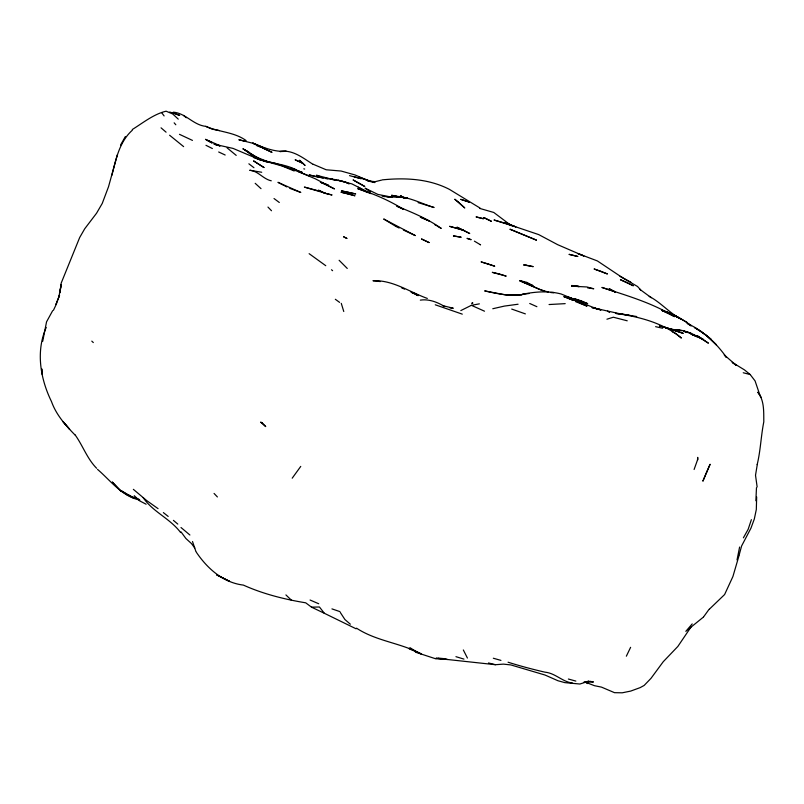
<?xml version="1.0" encoding="UTF-8"?>
<svg xmlns="http://www.w3.org/2000/svg" width="804" height="804" viewBox="0 0 804 804"><rect width="100%" height="100%" fill="white"/><g stroke="black" fill="none" stroke-linecap="round" stroke-linejoin="round"><path stroke-width="1.21" d="M756.474 487.726L755.881 500.761M757.308 464.38L755.519 475.254L757.147 487.033M756.664 496.932L756.313 509.515L754.313 519.042L750.926 528.228L741.6 545.976L739.188 554.901M739.61 547.052L737.027 559.946M58.833 297.028L59.556 295.179L55.978 304.495L58.833 297.028L61.174 284.636L59.878 292.787L61.194 283.088L79.676 237.532L84.732 228.758L96.56 213.221L102.249 203.422L108.51 186.769L117.384 154.74M42.712 341.318L46.542 321.861L52.672 310.666M757.177 464.581C760.594 450.552 760.966 436.029 763.8 421.859C763.679 411.859 764.433 400.462 757.83 392.191L761.086 397.236M739.087 555.433L732.906 576.548L724.605 594.548L709.49 609.07M111.867 175.302C115.957 159.232 119.334 141.896 132.318 130.228M751.378 519.675L748.162 529.293L743.388 537.826M694.103 469.486L697.49 459.999L697.711 457.375L697.832 459.757M46.24 327.429C35.667 351.328 40.341 378.784 51.476 401.528C56.109 414.613 65.335 425.105 74.903 434.863M53.466 310.243L56.622 303.55M626.346 656.205L630.617 647.32M120.54 145.092L125.344 136.569M292.204 478.189L300.746 466.4M703.651 616.809L709.108 609.251M691.018 626.999L677.862 646.436L663.25 661.712L651.009 678.325L644.155 685.44L640.165 687.621L630.698 691.088L622.206 692.807L614.517 692.676L601.513 687.129L594.407 685.681L585.603 682.254M692.194 623.904L685.822 631.341L703.319 617.17M132.288 129.524C143.072 122.821 153.715 114.098 166.106 111.193L172.719 113.977L178.257 119.123M460.823 310.575L471.385 305.319L479.375 303.852M606.93 319.208L613.341 317.218L627.231 320.806M381.699 180.076L375.207 181.674L367.77 180.98L374.915 182.558L361.368 178.217L358.845 177.091L368.081 180.528L354.986 174.94L341.127 171.041L326.193 169.775L313.178 164.257M492.782 308.736L504.44 306.083L518.077 304.234M565.202 303.641L549.062 304.535M382.513 179.845C405.206 177.614 428.763 178.699 449.426 189.372L480.119 208.115M214.065 493.435L217.392 496.952M529.022 293.51L521.987 294.375C534.831 291.721 548.318 290.596 561.142 293.993C574.378 299.289 587.262 305.641 600.749 310.042M443.376 659.059L447.305 659.481L435.989 658.245L495.435 664.707L503.455 664.124L510.841 664.928L545.042 675.038L557.976 680.747L564.88 682.636L579.865 684.023L588.92 681.149L584.046 682.264M420.331 300.133C428.894 298.817 437.517 302.173 444.662 306.585M583.865 682.294L593.452 681.963L589.895 681.279M196.246 552.097C207.241 568.438 223.09 582.669 243.391 585.101C263.029 593.945 284.284 599.281 305.721 602.819L311.52 607.161L319.449 607L324.364 613.291L356.122 628.818M551.634 292.555L554.036 292.566L550.68 292.525M386.754 196.598L389.025 196.618L384.644 196.558M400.422 197.412L392.332 196.699C407.136 195.503 420.341 203.362 434.09 207.502L418.13 202.628M402.734 197.613L407.357 198.025L391.548 195.282L397.287 196.658L392.744 195.553L396.191 196.508M386.804 196.749L392.201 197.241L377.87 194.407L365.066 188.166L370.121 191.674M449.928 307.882L453.265 308.233L442.743 305.651M380.332 281.571L372.955 280.727C392.915 279.882 409.407 291.983 427.326 298.435M587.634 287.892L593.754 288.767L586.819 286.958L571.554 286.174L579.171 286.485L571.744 285.51L579.051 286.626M323.218 178.046L309.128 174.9C320.605 178.478 332.866 178.197 344.363 181.815L337.931 180.297L351.921 183.905L371.106 193.653L357.74 188.659C373.639 193.875 389.076 200.276 403.186 209.201L396.794 206.176C412.15 212.356 427.698 218.788 441.255 228.406L438.13 226.678M672.244 331.73L675.591 333.419L681.37 338.052C663.189 322.705 638.557 316.585 615.522 313.379L622.206 314.284L591.995 307.59L600.97 309.791L593.875 308.103M261.712 172.257L249.742 170.257C258.225 170.991 263.159 179.071 271.27 180.81M629.381 315.329L622.165 314.133L636.698 316.535M668.355 328.786L676.817 330.223L669.722 328.786L683.259 333.369L659.481 325.7L676.566 331.037M438.21 658.084L443.687 658.607L435.838 658.838L415.467 652.175M382.111 196.146L384.493 196.578M246.114 140.569C234.095 131.876 218.929 132.178 205.784 126.359C193.362 125.102 185.644 113.143 173.312 112.168M219.502 130.58L212.266 129.183L205.784 126.359M325.61 178.508L328.002 178.97M570.599 298.525L574.156 299.279L570.659 298.445M337.399 180.498L330.263 178.89L336.102 180.367M655.602 326.665L662.647 328.243M325.53 193.473L318.495 190.196L324.957 193.302L332.052 194.99L325.097 193.221M245.843 141.414L238.838 139.745L253.31 143.383L272.013 152.378L262.305 147.825M303.791 168.83L304.676 169.051M483.505 218.758L476.048 216.899L483.103 218.668M488.47 662.958L495.435 664.707M743.238 372.754L750.182 374.543L755.067 380.905L760.071 395.668M354.323 176.89L361.267 178.689L349.519 175.634M681.661 330.806L676.998 329.59C688.525 330.876 698.977 336.846 708.414 343.177L697.42 335.891L703.6 339.6L690.606 333.791L697.148 336.715L691.681 334.414M683.983 331.409L690.968 333.228L684.023 331.208L687.309 332.585M479.857 208.457L493.777 212.467L511.304 225.643L505.023 222.376L515.866 226.889L538.71 234.597L557.644 244.667L583.875 255.994L578.016 253.602L597.372 260.928L622.015 277.39M318.334 190.789L304.384 187.091L325.007 193.131M332.916 179.543L316.515 175.242L319.781 176.599M568.358 679.028L575.845 681.088M572.538 683.088C562.247 681.772 555.343 673.099 544.941 672.164C532.499 669.29 520.238 666.044 508.068 662.215M219.944 145.836L214.216 144.217L233.08 148.418L261.401 160.398L253.592 157.514M284.455 166.106L282.164 165.453L284.445 166.157M493.324 658.235L500.942 660.396M659.441 325.841L669.802 328.826L662.968 326.565M548.64 292.174L539.514 289.42L519.816 280.787L544.911 291.53M455.938 656.677L463.958 659.109M263.35 160.921L266.807 161.976M293.581 168.981L302.364 172.468L293.309 169.041M435.265 304.796L462.29 314.143M525.374 313.882L511.716 309.078M291.309 168.167L295.872 169.684C281.068 161.936 262.275 164.348 249.069 152.71L259.23 158.78M214.105 143.976L219.783 145.896M320.374 182.307L328.233 185.071L321.57 182.669L334.474 188.91L315.52 178.89L297.972 171.463L275.561 163.383L261.3 160.137L242.858 148.75L248.989 152.328L244.476 149.614L252.798 155.825M573.925 299.912L582.709 303.55M331.941 608.889L339.981 611.633M169.724 112.017L179.704 115.424L173.212 112.64M661.873 310.414L667.742 312.454L661.692 310.284M97.535 469.385C110.771 480.732 121.776 496.319 139.816 500.068M289.721 188.307L300.796 192.457L277.963 182.327L283.722 185.342M252.677 142.961C263.441 147.584 274.285 152.117 286.355 151.313L279.913 151.564C292.425 149.202 303.158 158.117 313.027 164.338M664.978 311.771L668.325 312.997L661.742 310.404M256.788 145.635L260.094 146.951M484.51 311.198L471.385 305.319M130.137 495.807L126.821 494.49L120.781 490.46L132.157 496.962M133.444 497.113L138.971 499.294M297.972 171.463L309.017 175.865M575.553 301.611L587 306.143L574.156 300.254L563.795 296.606L570.368 299.279M687.289 322.525L674.847 315.48L661.652 310.123C672.124 313.872 682.385 318.746 691.118 325.65M420.391 217.11L429.125 220.919L420.402 217.191M294.204 170.991L282.134 165.996L261.3 160.137L268.285 161.855L256.587 157.212L259.39 158.88M219.984 145.705L205.482 139.333L211.864 142.75M409.226 648.838L421.276 653.903C400.482 642.858 376.393 641.22 356.524 628.165M403.387 230.034L415.296 235.582L383.689 218.989L395.829 226.386M401.658 287.862L404.573 289.118M310.083 600.025L318.716 603.754M529.725 303.48L536.901 306.696M179.473 134.328L192.457 140.398M218.678 151.986L225.17 155.011M414.944 294.123L418.13 295.641M324.364 613.291L311.52 607.161M434.984 224.869L437.688 226.155M349.187 183.895L344.966 181.875L348.604 183.593M410.854 291.983L413.095 293.058M133.193 497.555L126.821 494.49L133.193 497.807M674.847 315.48L668.405 312.344L680.988 319.067C669.451 312.957 660.868 302.515 649.22 296.364M664.948 311.962L674.536 316.655C652.144 302.817 626.688 295.55 601.894 287.43L615.452 291.983L609.09 288.676L615.311 292.184M395.97 226.467L399.126 228.014M205.965 145.313L212.377 148.529M411.748 292.535L413.879 293.621M146.127 504.219L139.755 500.922L134.248 495.696M284.686 185.845L286.696 186.9M619.984 276.285L637.552 286.505L640.627 289.902L639.572 289.128L651.3 297.751M211.914 142.77L207.874 140.61L212.025 142.851M418.13 295.49L413.949 293.219L418.16 295.51M621.432 277.068L630.818 282.204M120.54 490.762L112.329 482.149L120.54 490.762L124.71 493.053M129.896 495.907L133.052 497.636M572.569 300.163L567.513 297.309L572.719 300.294M580.528 302.696L574.307 299.178L567.604 296.867L580.789 302.234L574.307 299.178L582.659 303.58M358.282 187.221L367.589 192.538M474.38 241.14L480.571 244.838L480.048 244.527M409.879 647.622L415.919 651.421M404.382 198.096L400.392 195.543L404.412 198.266M585.613 682.264L587.613 683.561M691.038 325.901L687.058 323.268C703.158 330.906 716.354 342.986 726.525 357.519L724.253 354.906L736.122 365.227M325.761 265.702L309.128 253.672M158.056 508.651L146.68 500.56L133.363 489.345M607.593 311.098L609.573 312.515M236.215 155.393L227.1 147.866M335.328 299.279L339.62 302.394M736.072 365.247L732.193 362.383L744.434 369.86L750.182 374.543M189.895 535.002L181.011 527.524M274.023 198.538L279.32 202.487M711.188 339.248L700.585 331.117L694.465 327.449L706.093 335.117L716.475 344.946L708.605 337.167M248.868 163.805L253.933 167.694M183.634 146.629L169.604 135.233M163.373 512.6L168.187 516.429M183.523 115.414L186.307 117.736M331.489 269.762L332.595 270.687M173.403 520.359L177.795 524.087M350.353 624.205L344.916 619.532L340.333 612.517M161.051 127.836L166.076 132.178M255.19 183.322L261.019 188.659M91.797 341.127L93.314 342.564M347.268 268.446L339.127 260.285M271.501 210.748L267.963 207.07M285.922 594.92L291.319 600.116M180.629 532.549C170.287 518.65 152.901 511.927 143.182 497.676M174.156 122.841L175.815 124.771M96.611 468.27C87.063 458.602 82.812 445.547 75.043 434.783M161.674 112.681L164.106 115.927M194.779 548.016L191.483 543.584L185.905 538.509L181.031 531.896M463.325 649.964L467.425 658.044M192.518 541.524L195.895 551.464M341.278 303.369L343.77 311.5M41.808 369.076L41.898 373.83L41.808 369.076M706.696 471.968L702.877 481.184L710.113 464.26L706.696 471.968M472.41 303.118L471.767 303.289L472.923 303.058L472.41 303.118M521.907 294.777L506.168 295.048L484.671 290.897C496.862 293.681 509.344 296.254 521.907 294.777M460.983 237.19L453.476 235.924L460.983 237.19M526.107 265.169L523.565 264.928L533.203 266.637L526.107 265.169M577.714 256.466L569.202 254.386L577.714 256.466M348.624 192.407L341.449 190.88L355.69 193.925L348.624 192.407M348.102 193.794L340.966 192.186L354.966 195.774L348.102 193.794M499.415 273.983L492.289 272.345L506.198 276.124L499.415 273.983M467.797 238.557L466.993 238.366L471.154 239.692L467.797 238.557M526.841 282.405L519.816 280.566L533.112 285.681L526.841 282.405M456.612 228.256L449.617 226.336L463.456 230.256L469.737 233.522L456.973 227.2L463.456 230.256L456.612 228.256M504.811 223.09L493.998 220.005L515.866 226.889L504.811 223.09M488.008 263.933L481.063 261.893L494.731 266.204L488.008 263.933M467.526 201.422L460.712 199.342L469.446 202.236L467.526 201.422M581.202 300.837L574.307 298.706L587.684 303.661L581.202 300.837M429.075 242.557L421.608 239.019L429.075 242.557M536.429 240.135L510.098 229.271L536.429 240.135M600.859 271.34L594.076 268.958L607.432 273.963L600.859 271.34M491.365 221.271L483.907 217.623L491.365 221.271M262.003 422.693L260.596 422.12L265.732 426.592L262.003 422.693M627.04 282.546L620.437 279.742L633.331 285.782L627.04 282.546M299.128 161.503L295.138 159.805L302.786 163.292L305.098 165.463L299.58 160.247L302.786 163.292L299.128 161.503M265.431 148.629L253.31 143.383L265.431 148.629M346.836 238.386L343.73 236.858L346.836 238.386M674.817 315.791L668.687 312.816L678.566 317.761L674.817 315.791M229.492 581.302L216.758 574.91L229.492 581.302M359.338 183.433L353.056 179.925L364.805 186.498L359.338 183.433M263.943 167.513L253.712 160.991L263.943 167.513M458.461 202.176L454.783 199.221L464.782 207.975L458.461 202.176M69.586 429.215L62.993 421.547L69.586 429.215"/></g></svg>
